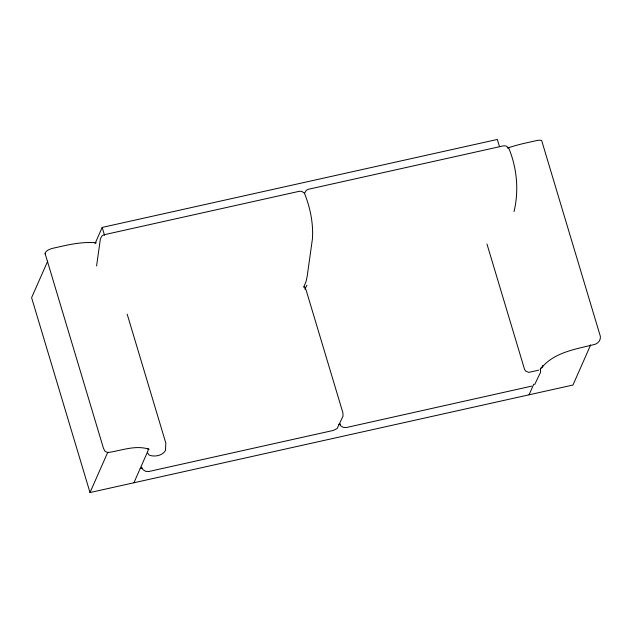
<?xml version="1.0" encoding="UTF-8"?>
<svg xmlns="http://www.w3.org/2000/svg" width="632" height="632" viewBox="0 0 632 632"><rect width="100%" height="100%" fill="white"/><g stroke="black" fill="none" stroke-linecap="round" stroke-linejoin="round"><path stroke-width="0.95" d="M96.593 265.961L100.393 238.809L102.013 235.87L104.067 234.756L299.45 191.267L301.788 191.401L304.419 193.163C310.201 207.486 313.425 223.199 312.445 238.683L307.192 276.295L306.101 281.39L303.668 287.236M514.045 211.562C519.085 190.335 516.96 167.772 508.578 147.714L505.948 145.953L503.609 145.818L308.226 189.308L306.172 190.422L304.553 193.36M47.74 261.079L31.6 297.664L90.013 492.541L572.971 385.03L590.288 345.767A11.558 3.365 -16.7 0 0 590.367 344.827M95.013 243.668L102.179 227.417L497.329 139.459L499.446 146.521M90.013 492.541L107.329 453.27A11.558 3.365 -16.7 0 1 108.151 452.172M133.913 482.769L147.77 451.351A34.673 10.088 -16.7 0 0 147.991 448.554M304.893 289.211L306.883 285.206M529.063 394.803L533.74 384.201M540.155 369.673L540.945 367.879M534.696 384.548L540.565 372.264L540.494 368.891M541.529 368.227L542.975 365.628L541.853 367.5C554.193 352.53 575.278 349.172 593.179 344.788C597.272 344.322 601.016 340.664 600.368 336.39L541.956 141.513A16.037 4.669 -16.7 0 0 541.592 140.533A6.936 2.014 -16.7 0 0 536.41 140.628L525.429 143.069A53.317 15.516 -16.7 0 0 507.322 148.117M531.662 386.136L346.478 427.509L343.405 427.406L340.719 425.857L339.526 423.922M538.654 370.17L528.866 372.359L525.745 371.166L524.513 369.262L486.98 244.055M140.154 468.628L142.082 468.201M338.689 424.435L340.616 424.009M108.451 452.473C121.763 450.505 135.777 444.731 149.152 449.289M107.124 452.259L105.086 451.327L103.514 448.459L45.101 253.582M147.785 453.12L149.002 455.008C154.216 457.244 162.701 455.767 165.473 450.379L165.829 443.103L127.166 314.128M304.15 286.454L306.101 290.017L342.923 412.87L342.994 416.243L337.125 428.528L333.309 430.439L148.907 471.488L145.834 471.385L143.14 469.837L141.552 467.253M102.179 227.417L104.556 235.365M96.269 242.807A53.317 15.516 -16.7 0 0 64.424 245.69L53.444 248.139A6.936 2.014 -16.7 0 0 47.226 250.58A16.037 4.669 -16.7 0 0 45.465 254.562"/></g></svg>
